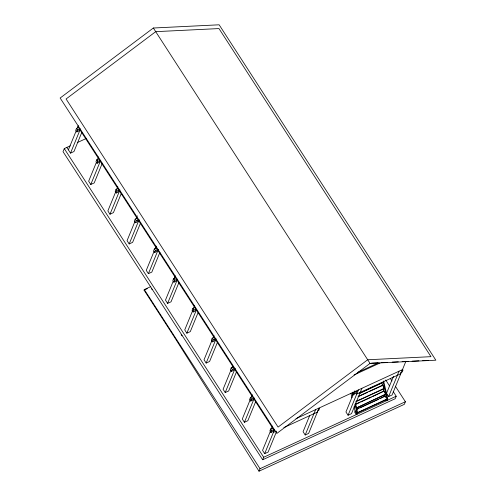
<?xml version="1.0" encoding="UTF-8"?>
<svg xmlns="http://www.w3.org/2000/svg" width="496" height="496" viewBox="0 0 496 496"><rect width="100%" height="100%" fill="white"/><g stroke="black" fill="none" stroke-linecap="round" stroke-linejoin="round"><path stroke-width="0.74" d="M70.265 145.836L64.275 148.595L63.023 151.646L262.675 459.755L395.182 398.728L396.205 396.23L393.266 391.679M78.43 127.478L76.52 128.359L75.727 130.293L76.787 131.936L78.703 131.056L79.49 129.121L77.581 130.002L76.787 131.936M68.392 149.848L76.235 130.721M77.376 127.949L78.349 125.581M66.824 147.417L70.513 153.134L80.464 128.861M81.753 132.531L73.954 151.547L70.513 153.134M98.698 158.844L96.788 159.724L95.995 161.659L97.055 163.302L98.964 162.421L99.758 160.487L97.848 161.367L97.055 163.302M96.441 162.242L88.654 181.214L90.774 184.493L94.215 182.912L102.306 163.19M97.303 160.134L98.611 156.941M90.774 184.493L100.731 160.227M117.899 188.567L115.99 189.447L115.196 191.382L116.256 193.025L118.172 192.144L118.959 190.21L117.05 191.09L116.256 193.025M115.934 191.264L107.861 210.936L109.982 214.222L113.423 212.635L121.222 193.62M116.51 189.856L117.819 186.663M109.982 214.222L119.933 189.949M137.107 218.29L135.197 219.17L134.404 221.104L135.464 222.747L137.373 221.867L138.167 219.933L136.257 220.813L135.464 222.747M134.85 221.687L127.069 240.659L129.183 243.945L132.624 242.358L140.715 222.642M136.003 218.879L137.243 215.847M129.183 243.945L139.14 219.672M156.314 248.019L154.399 248.899L153.605 250.827L154.665 252.47L156.581 251.59L157.375 249.655L155.459 250.536L154.665 252.47M154.051 251.41L146.27 270.388L148.391 273.668L151.832 272.081L159.917 252.365M155.205 248.601L156.228 246.115M148.391 273.668L158.348 249.395M395.331 386.167L405.399 401.748L404.345 404.327L258.999 471.2L173.848 336.22L144.069 290.129L144.293 289.577L150.79 286.589M175.516 277.741L173.606 278.622L172.813 280.556L173.873 282.193L175.782 281.313L176.576 279.378L174.666 280.259L173.873 282.193M173.259 281.133L165.478 300.111L167.592 303.391L171.033 301.804L178.833 282.788M174.121 279.025L175.429 275.838M167.592 303.391L177.549 279.118M194.773 307.545L192.863 308.425L192.07 310.36L193.13 311.996L195.04 311.116L195.833 309.182L193.924 310.062L193.13 311.996M192.801 310.236L184.735 329.914L186.849 333.194L190.29 331.613L198.09 312.598M193.378 308.834L194.686 305.641M186.849 333.194L196.36 310.006M214.074 337.416L212.164 338.297L211.37 340.231L212.431 341.868L214.34 340.988L215.134 339.059L213.224 339.934L212.431 341.868M212.102 340.107L204.03 359.786L206.15 363.066L209.591 361.485L217.391 342.469M212.679 338.706L213.987 335.513M206.15 363.066L216.107 338.793M233.132 366.91L231.217 367.79L230.429 369.725L231.483 371.368L233.399 370.487L234.193 368.553L232.277 369.433L231.483 371.368M230.869 370.307L223.088 389.279L225.209 392.559L228.65 390.978L236.449 371.963M232.023 367.499L232.599 366.091M225.209 392.559L235.166 368.292M252.334 396.633L250.424 397.513L249.631 399.447L250.691 401.09L252.6 400.21L253.394 398.276L251.484 399.156L250.691 401.09M250.362 399.33L242.296 419.002L244.416 422.288L247.851 420.701L255.651 401.686M251.23 397.222L252.247 394.735M244.416 422.288L254.367 398.015M272.602 427.998L270.686 428.879L269.898 430.813L270.952 432.456L272.868 431.576L273.662 429.641L271.746 430.522L270.952 432.456M270.63 430.689L262.558 450.368L264.678 453.648L268.119 452.067L276.545 431.52M271.492 428.581L272.515 426.095M264.678 453.648L274.635 429.381M262.675 459.755L263.698 457.256L396.205 396.23M258.999 471.2L260.028 468.701L405.399 401.748M309.721 415.512L303.075 431.712L305.195 434.992L308.636 433.405L319.033 408.053M305.195 434.992L315.592 409.634M354.039 392.243L345.948 411.965L348.068 415.245L351.515 413.658L361.913 388.306M354.336 394.078L355.179 392.014L357.089 391.133L356.246 393.198L354.336 394.078L353.276 392.441M348.068 415.245L358.465 389.893M385.987 394.078L356.351 408.01L385.987 394.078L384.034 391.053L355.248 404.308M354.987 404.184L356.996 412.852L356.271 414.619L354.702 412.188L355.285 410.775L356.853 413.205L386.979 399.33L386.396 400.749L385.615 399.534M356.909 414.327L357.635 412.554L355.452 403.167M359.346 393.285L383.216 382.292L359.203 393.638M384.468 388.554L382.639 385.144L384.468 388.554L355.682 401.81M372.651 396.583L384.034 391.053M383.216 382.292L387.122 398.976L385.2 395.994L380.141 398.61M393.464 376.371L386.527 393.272L388.647 396.558L392.088 394.971L405.92 361.243M387.035 400.452L387.76 398.685L383.619 381.002M388.647 396.558L399.051 371.2M153.351 28.012L60.152 98.022L276.855 433.417L370.047 363.407L435.848 360.195L219.145 24.8L153.351 28.012L370.047 363.407M317.366 412.12L283.83 427.589M356.773 394.016L400.805 373.717M77.271 142.606L86.378 138.415M144.069 290.129L147.318 288.635M357.461 372.508L378.417 362.861M354.057 374.939L380.103 362.948M296.007 418.655L402.485 369.619M318.302 408.989L319.573 408.4L318.736 410.446L317.459 411.035M401.754 370.555L403.031 369.966L402.188 372.012L400.278 372.893M273.395 432.394L276.148 431.123M358.069 396.459L382.639 385.144M358.62 396.49L367.747 392.286M369.154 391.642L381.79 385.82M356.531 401.134L384.611 388.201M384.939 389.589L385.578 389.298M355.806 404.345L359.315 402.727M360.716 402.076L371.25 397.228M356.413 409.25L385.2 395.994M356.264 409.603L358.372 408.636M359.78 407.991L378.733 399.255M356.996 412.852L387.76 398.685M357.349 413.261L356.711 413.559L355.142 411.128L354.082 406.652M386.837 399.683L387.469 399.392M371.56 363.122L377.667 362.824M381.492 362.638L387.599 362.347M392.187 362.123L398.3 361.832M402.12 361.646L408.233 361.348M412.052 361.169L418.928 360.834M422.691 360.654L428.718 360.363M390.296 378.374L391.976 380.971M385.714 379.986L389.49 385.832M384.667 392.615L385.838 394.432M354.473 390.922L355.179 392.014M355.719 406.447L356.494 407.656M77.903 126.66L274.189 430.46M76.52 128.359L77.581 130.002M96.788 159.724L97.848 161.367M115.99 189.447L117.05 191.09M135.197 219.17L136.257 220.813M154.399 248.899L155.459 250.536M173.606 278.622L174.666 280.259M192.863 308.425L193.924 310.062M212.164 338.297L213.224 339.934M231.217 367.79L232.277 369.433M250.424 397.513L251.484 399.156M270.686 428.879L271.746 430.522M64.275 148.595L263.698 457.256M151.404 288.436L152.241 289.738M144.293 289.577L260.028 468.701M181.17 334.54L181.995 335.848M381.796 382.546L382.49 385.497M383.191 388.455L383.885 391.406M384.574 394.332L385.262 397.253M352.861 392.181L353.381 394.394M352.265 392.652L352.972 395.647M350.92 393.229L351.974 397.705M155.707 31.657L66.086 98.983L278.076 427.087L367.691 359.761L430.968 356.674L218.978 28.57L155.707 31.657"/></g></svg>
